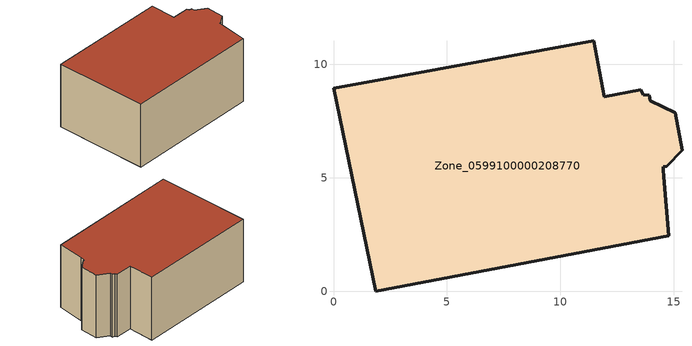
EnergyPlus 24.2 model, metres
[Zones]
Zone_0599100000208770
 floor ground (C_G): 14.54,5.34 14.56,5.05 14.77,2.44 1.85,0 0,8.94 11.48,11.04 11.93,8.56 13.54,8.87 13.66,8.65 13.91,8.63 13.96,8.38 15.07,7.88 15.36,6.21 14.7,5.51 14.53,5.48 z0
 wall outside (C_F): 14.56,5.05 14.54,5.34 14.53,5.48 14.7,5.51 15.36,6.21 15.07,7.88 13.96,8.38 13.91,8.63 13.66,8.65 13.54,8.87 11.93,8.56 11.48,11.04 0,8.94 1.85,0 14.77,2.44 14.56,5.05 z0:6.6
 roof outside (C_R): 13.66,8.65 13.54,8.87 11.93,8.56 11.48,11.04 0,8.94 1.85,0 14.77,2.44 14.56,5.05 14.54,5.34 14.53,5.48 14.7,5.51 15.36,6.21 15.07,7.88 13.96,8.38 13.91,8.63 z6.6
[BUILDING]
Pand.0599100000208770: North Axis=0; Terrain=City; Loads Convergence Tolerance Value=0.04; Temperature Convergence Tolerance Value=0.4; Solar Distribution=FullExterior; Maximum Number of Warmup Days=25; Minimum Number of Warmup Days=1
[Site:Location]
Rotterdam.The.Hague.AP_ZH_NLD Design_Conditions: Latitude=51.96; Longitude=4.45; Time Zone=1; Elevation=-4.5
[SITE:GROUNDTEMPERATURE:BUILDINGSURFACE]
18, 18, 18, 18, 18, 18, 18, 18, 18, 18, 18, 18
[MATERIAL] Thermal Absorptance=0.9; Solar Absorptance=0.7; Visible Absorptance=0.7
Name | Roughness | Thickness | Conductivity | Density | Specific Heat
G.D.1965 | MediumSmooth | 0.15 | 1 | 540 | 1210
F.D.1965 | Rough | 0.3 | 0.857143 | 1920 | 840
R.D.1965 | MediumRough | 0.2 | 0.08 | 1500 | 1000
[CONSTRUCTION]
C_G: G.D.1965
C_F: F.D.1965
C_R: R.D.1965
[ZONE]
Zone_0599100000208770: Type=1; Multiplier=1; Ceiling Height=Autocalculate; Volume=Autocalculate; Floor Area=autocalculate; Part of Total Floor Area=Yes
[ZONEINFILTRATION:DESIGNFLOWRATE]
Infil_Zone_0599100000208770: Zone or ZoneList or Space or SpaceList=Zone_0599100000208770; Schedule=AlwaysOn; Design Flow Rate Calculation Method=Flow/Area; Flow Rate per Floor Area=0.0042; Constant Term Coefficient=1; Temperature Term Coefficient=0; Velocity Term Coefficient=0; Velocity Squared Term Coefficient=0
[HVACTEMPLATE:ZONE:IDEALLOADSAIRSYSTEM]
Zone_0599100000208770: Maximum Heating Supply Air Temperature=50; Minimum Cooling Supply Air Temperature=13; Maximum Heating Supply Air Humidity Ratio=0.0156; Minimum Cooling Supply Air Humidity Ratio=0.0077; Heating Limit=NoLimit; Cooling Limit=NoLimit; Dehumidification Control Type=ConstantSensibleHeatRatio; Cooling Sensible Heat Ratio=0.7; Dehumidification Setpoint=60; Humidification Control Type=None; Humidification Setpoint=30; Outdoor Air Method=None; Outdoor Air Flow Rate per Person=0.00944; Outdoor Air Flow Rate per Zone Floor Area=0; Outdoor Air Flow Rate per Zone=0; Demand Controlled Ventilation Type=None; Outdoor Air Economizer Type=NoEconomizer; Heat Recovery Type=None; Sensible Heat Recovery Effectiveness=0.7; Latent Heat Recovery Effectiveness=0.65
[ZONECONTROL:THERMOSTAT]
ThermostatControl_Zone_0599100000208770: Zone or ZoneList=Zone_0599100000208770; Control Type Schedule=DualSetpointControlType; Control 1=Thermostat_Zone_0599100000208770; Temperature Difference Between Cutout And Setpoint=0
[THERMOSTATSETPOINT:DUALSETPOINT]
Thermostat_Zone_0599100000208770: Heating Setpoint Temperature Schedule=HeatingSetpoint_Zone_0599100000208770; Cooling Setpoint Temperature Schedule=CoolingSetpoint_Zone_0599100000208770
[SCHEDULE:COMPACT]
HeatingSetpoint_Zone_0599100000208770: Through: 12/31, For: AllDays, Until: 24:00, 21
CoolingSetpoint_Zone_0599100000208770: Through: 12/31, For: AllDays, Until: 24:00, 24
DualSetpointControlType: Through: 12/31, For: AllDays, Until: 24:00, 4
AlwaysOn: Through: 12/31, For: AllDays, Until: 24:00, 1
